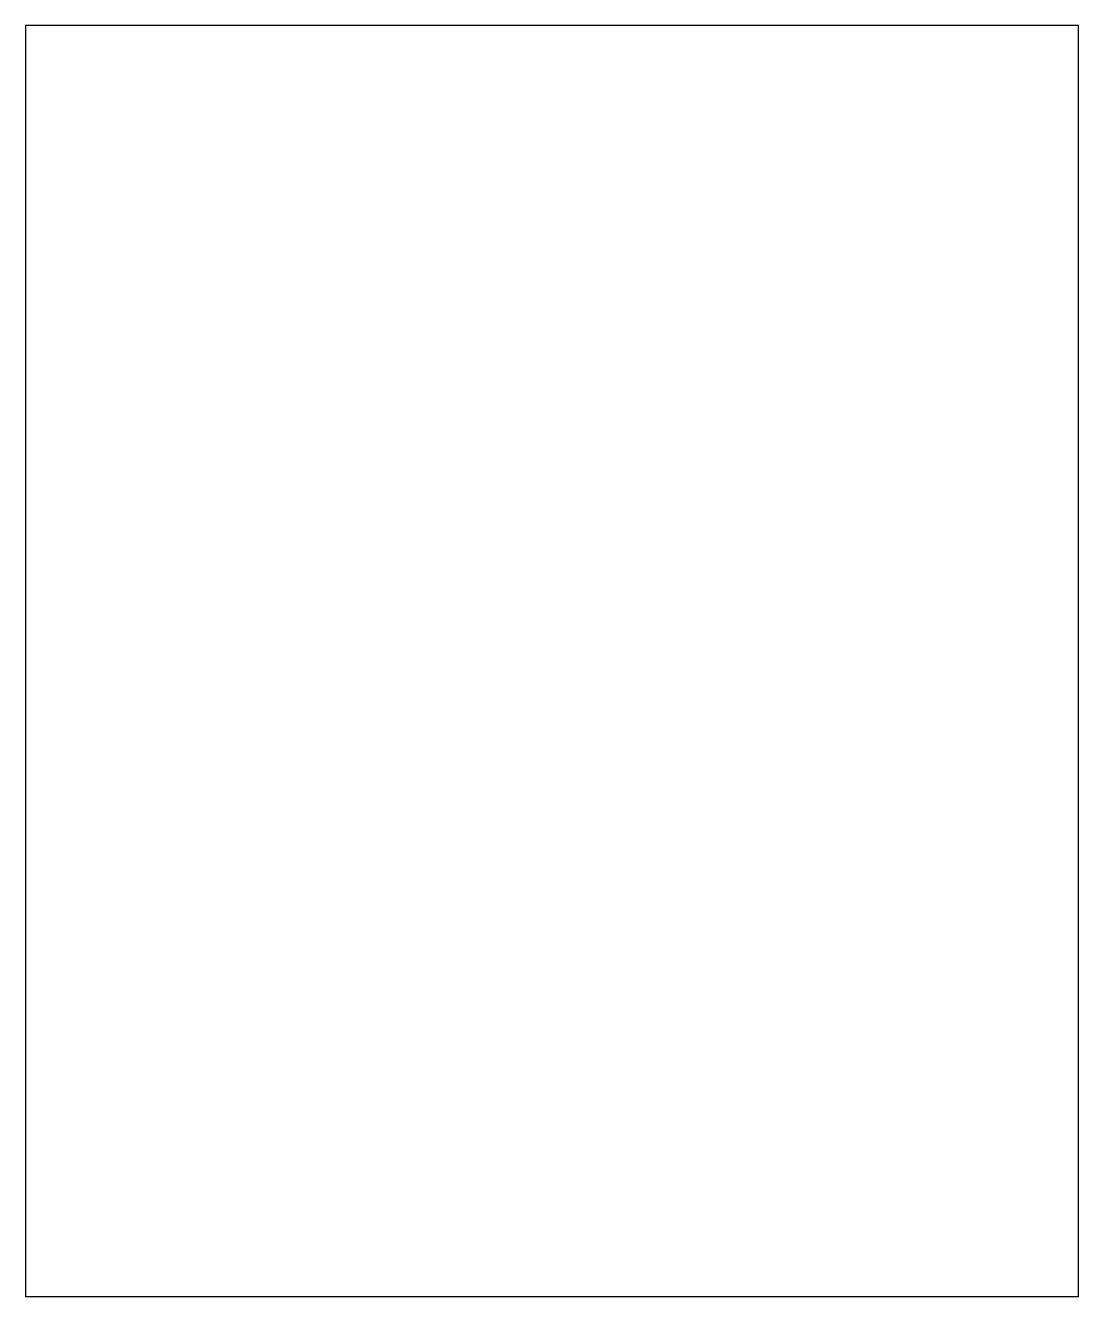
# Model space of a CAD drawing. Header units: metres. Extents: x -18.5 to -15.6, y -1.1 to 46.5.
# Drawn here: x -18.55 to -15.55, y -1.1 to 2.52 of the extents above.
import ezdxf

# ---------------------------------------------------------------- set-up
doc = ezdxf.new("R2010")
doc.units = ezdxf.units.M

msp = doc.modelspace()

# ---------------------------------------------------------------- linework, layer by layer
for p, q in [((-16.8824, 2.52), (-18.55, 2.52)), ((-18.55, 2.52), (-18.55, 2.1721)), ((-15.55, 2.52), (-16.8824, 2.52)), ((-15.55, 2.2237), (-15.55, 2.52)), ((-15.55, 2.1721), (-15.55, 2.2237)), ((-18.55, 2.1721), (-18.55, 2.1322)), ((-15.55, 2.1322), (-15.55, 2.1721)), ((-18.55, 2.1322), (-18.55, 1.689)), ((-15.55, 1.689), (-15.55, 2.1322)), ((-18.55, 1.689), (-18.55, 1.6147)), ((-15.55, 1.6147), (-15.55, 1.689)), ((-18.55, 1.6147), (-18.55, 1.325)), ((-15.55, 1.5705), (-15.55, 1.6147)), ((-15.55, 1.2503), (-15.55, 1.5705)), ((-18.55, 1.325), (-18.55, 1.2503)), ((-18.55, 1.2503), (-18.55, 1.0624)), ((-15.55, 1.2144), (-15.55, 1.2503)), ((-15.55, 1.0094), (-15.55, 1.2144)), ((-18.55, 1.0624), (-18.55, 1.0094)), ((-18.55, 1.0094), (-18.55, 0.8975)), ((-15.55, 0.2797), (-15.55, 1.0094)), ((-18.55, 0.8975), (-18.55, 0.8515)), ((-18.55, 0.8515), (-18.55, 0.8307)), ((-18.55, 0.8307), (-18.55, 0.0717)), ((-15.55, -0.015), (-15.55, 0.2797)), ((-18.55, 0.0717), (-18.55, -0.0446)), ((-15.55, -0.2115), (-15.55, -0.015)), ((-18.55, -0.0446), (-18.55, -0.0824)), ((-18.55, -0.0824), (-18.55, -1.1)), ((-15.55, -0.3281), (-15.55, -0.2115)), ((-15.55, -1.1), (-15.55, -0.3281)), ((-18.55, -1.1), (-16.1174, -1.1)), ((-16.1174, -1.1), (-15.55, -1.1)), ((-16.1174, -1.1), (-16.1174, -1.1))]:
    msp.add_line(p, q)

doc.saveas('drawing.dxf')
